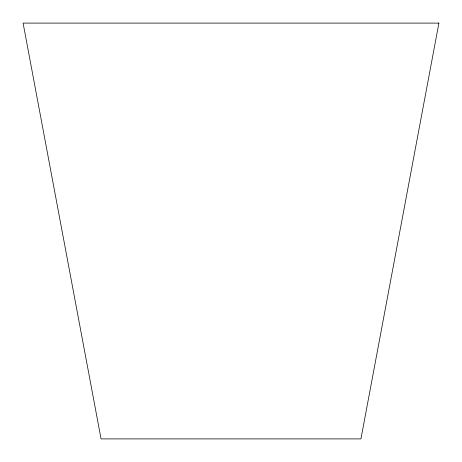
<?xml version="1.0" encoding="UTF-8"?>
<svg xmlns="http://www.w3.org/2000/svg" width="462" height="462" viewBox="0 0 462 462"><rect width="100%" height="100%" fill="white"/><g stroke="black" fill="none" stroke-linecap="round" stroke-linejoin="round"><path stroke-width="0.69" d="M438.9 23.1L360.938 438.9L101.062 438.9L23.1 23.1L438.9 23.1"/></g></svg>
